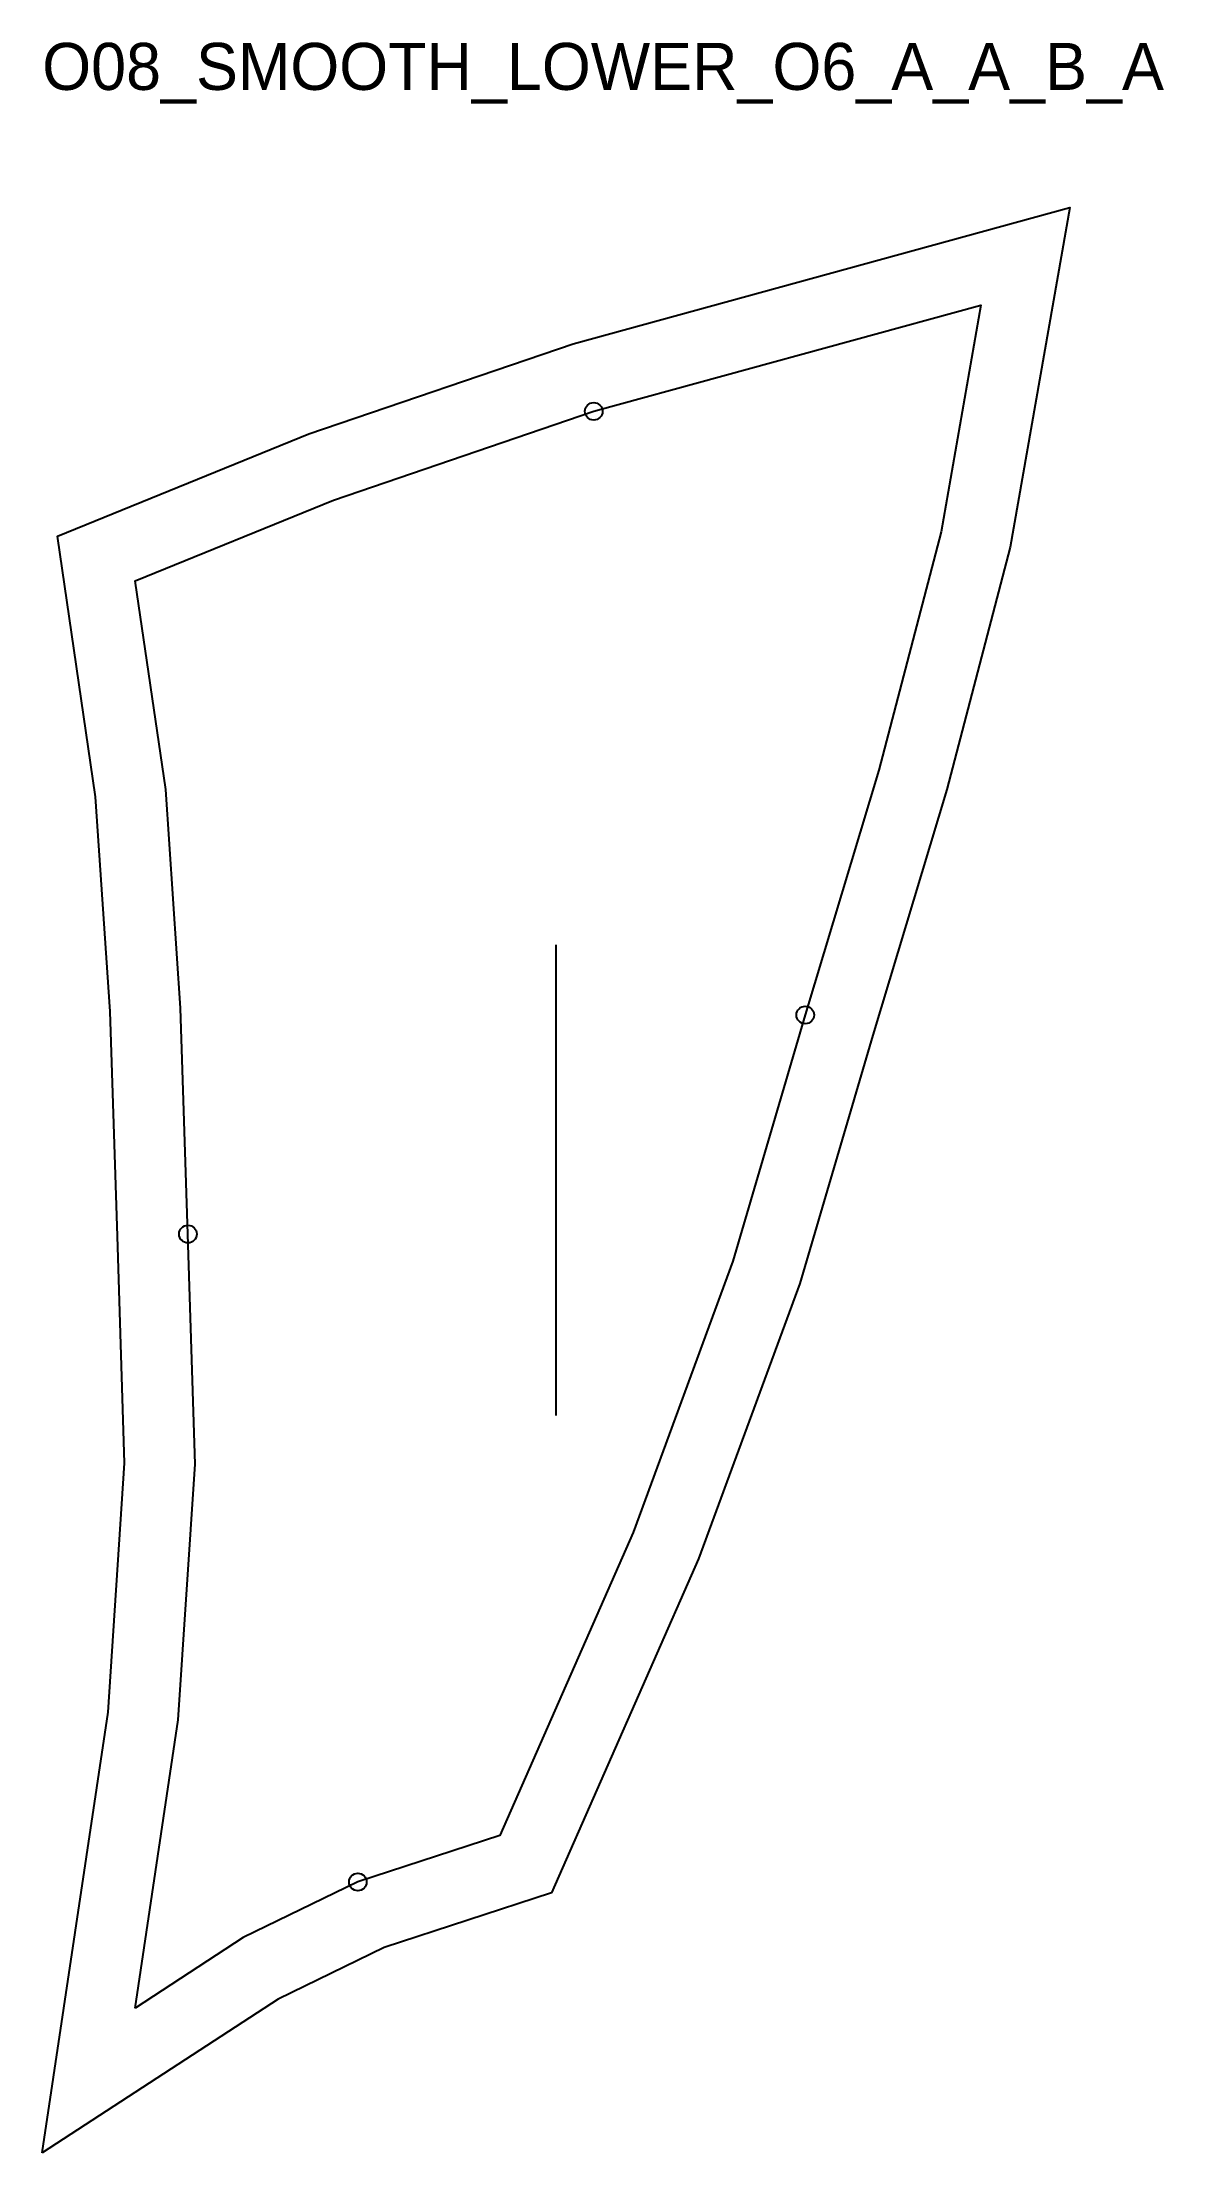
# Model space of a CAD drawing. Header units: millimetres. Extents: x -16 to 175, y -25 to 334.
import ezdxf

# ---------------------------------------------------------------- set-up
doc = ezdxf.new("R2010")
doc.units = ezdxf.units.MM
for name, color, linetype in [('CUT', 1, 'Continuous'), ('GRAIN', 3, 'Continuous'), ('ID', 7, 'Continuous'), ('NOTCH', 2, 'Continuous'), ('SEAM', 5, 'Continuous')]:
    doc.layers.add(name, color=color, linetype=linetype)

msp = doc.modelspace()

# ---------------------------------------------------------------- linework, layer by layer
at = {"layer": 'CUT'}
msp.add_lwpolyline([(-15.82, -24.62), (-4.6, 50.31), (-1.79, 92.68), (-3.02, 131.24), (-4.26, 169.45), (-6.74, 205.96), (-13.24, 250.29), (29.52, 267.69), (74.5, 283.01), (159.02, 306.2), (148.85, 248.46), (138.08, 207.24), (125.51, 165.46), (113.09, 123.24), (95.86, 76.38), (70.85, 19.56), (42.38, 10.28), (24.3, 1.51), (-15.82, -24.62)], close=True, dxfattribs=at)
at = {"layer": 'GRAIN'}
msp.add_line((71.6, 100.79), (71.6, 180.79), dxfattribs=at)
at = {"layer": 'NOTCH'}
for centre in [(78.02, 271.54), (114.01, 168.88), (8.97, 131.62), (37.88, 21.43)]:
    msp.add_circle(centre, 1.5, dxfattribs=at)
at = {"layer": 'SEAM'}
msp.add_lwpolyline([(0, 0), (7.34, 49.03), (10.23, 92.48), (8.97, 131.62), (7.72, 170.06), (5.2, 207.24), (0, 242.72), (33.72, 256.45), (78.02, 271.54), (143.91, 289.61), (137.12, 251.02), (126.52, 210.49), (114.01, 168.88), (101.69, 127), (84.73, 80.87), (62.03, 29.31), (37.88, 21.43), (18.39, 11.97)], close=True, dxfattribs=at)

# ---------------------------------------------------------------- texts
at = {"layer": 'ID'}
msp.add_text('O08_SMOOTH_LOWER_O6_A_A_B_A', height=8, dxfattribs=at).set_placement((-15.82, 326.2))

doc.saveas('drawing.dxf')
